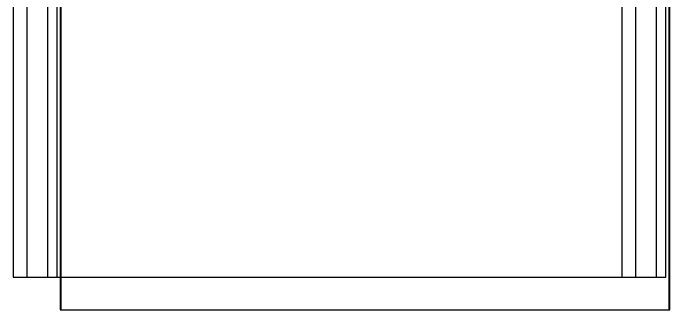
# Model space of a CAD drawing. Extents: x 1921 to 2161, y 1370 to 1567.
# Drawn here: x 1974.5 to 2078.1, y 1369.8 to 1416.5 of the extents above; entities that cross this region are included whole.
import ezdxf

# ---------------------------------------------------------------- set-up
doc = ezdxf.new("R2010")
doc.units = 0
doc.header["$LTSCALE"] = 0.375
doc.header["$MEASUREMENT"] = 0
doc.layers.add('P-GAS-N', color=3, linetype='Continuous')
doc.layers.add('P-GAS-N @ 768', color=3, linetype='Continuous')

# ---------------------------------------------------------------- blocks, each defined once
blk = doc.blocks.new('Gas Pipe Type')
at = {"layer": 'DEFPOINTS'}
blk.add_lwpolyline([(-0.125, -0.0625), (0.125, -0.0625), (0.125, 0.0625), (-0.125, 0.0625)], close=True, dxfattribs=at)
blk = doc.blocks.new('*U90')
at = {"layer": 'P-GAS-N @ 768', "linetype": 'ByBlock', "lineweight": -2, "xscale": 768, "yscale": 768, "zscale": 768, "rotation": 90}
blk.add_blockref('Gas Pipe Type', (2029.97, 1465.81), dxfattribs=at)
blk = doc.blocks.new('*U91')
at = {"layer": 'P-GAS-N @ 768', "linetype": 'ByBlock', "lineweight": -2, "xscale": 768, "yscale": 768, "zscale": 768, "rotation": 90}
blk.add_blockref('Gas Pipe Type', (2030.07, 1465.81), dxfattribs=at)
blk = doc.blocks.new('*U92')
at = {"layer": 'P-GAS-N @ 768', "linetype": 'ByBlock', "lineweight": -2, "xscale": 768, "yscale": 768, "zscale": 768, "rotation": 90}
blk.add_blockref('Gas Pipe Type', (2022.54, 1470.97), dxfattribs=at)
blk = doc.blocks.new('*U93')
at = {"layer": 'P-GAS-N @ 768', "linetype": 'ByBlock', "lineweight": -2, "xscale": 768, "yscale": 768, "zscale": 768, "rotation": 90}
blk.add_blockref('Gas Pipe Type', (2024.72, 1470.97), dxfattribs=at)
blk = doc.blocks.new('*U94')
at = {"layer": 'P-GAS-N @ 768', "linetype": 'ByBlock', "lineweight": -2, "xscale": 768, "yscale": 768, "zscale": 768, "rotation": 90}
blk.add_blockref('Gas Pipe Type', (2027.97, 1470.97), dxfattribs=at)
blk = doc.blocks.new('*U95')
at = {"layer": 'P-GAS-N @ 768', "linetype": 'ByBlock', "lineweight": -2, "xscale": 768, "yscale": 768, "zscale": 768, "rotation": 90}
blk.add_blockref('Gas Pipe Type', (2029.41, 1470.97), dxfattribs=at)

msp = doc.modelspace()

# ---------------------------------------------------------------- block references
at = {"layer": 'P-GAS-N'}
for name in ['*U92', '*U93', '*U94', '*U95', '*U90', '*U91']:
    msp.add_blockref(name, (0, 0), dxfattribs=at)

doc.saveas('drawing.dxf')
